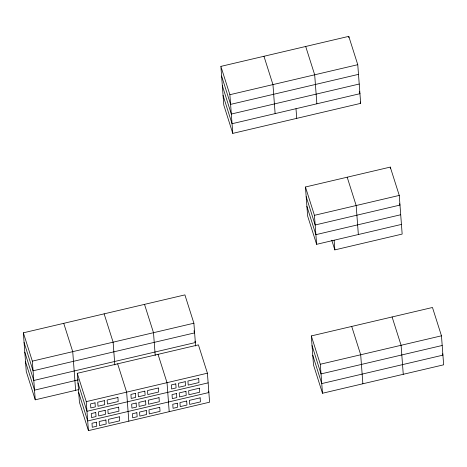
<?xml version="1.0" encoding="UTF-8"?>
<svg xmlns="http://www.w3.org/2000/svg" width="467" height="467" viewBox="0 0 467 467"><rect width="100%" height="100%" fill="white"/><g stroke="black" fill="none" stroke-linecap="round" stroke-linejoin="round"><path stroke-width="0.7" d="M220.879 66.384L348.773 36.362L357.763 64.691L360.67 103.359L232.776 133.381L223.786 105.057L220.879 66.384L229.869 94.708L232.776 133.381M229.869 94.708L357.763 64.691M358.493 74.358L230.593 104.38L221.603 76.051M359.216 84.025L231.323 114.047L222.333 85.724M401.433 224.417L316.62 244.329L307.63 216.005L305.447 186.998L390.266 167.093L399.256 195.416L402.163 234.084L334.845 249.886L331.774 240.213M316.62 244.329L314.437 215.322L399.256 195.416M400.709 214.75L315.89 234.662L306.901 206.338M78.468 389.665L35.247 399.81L26.257 371.487L23.35 332.813L184.903 294.893L193.893 323.217L195.609 346.006M35.247 399.81L32.34 361.137L193.893 323.217M77.259 373.308L198.422 344.868L207.412 373.191L209.595 402.192L88.426 430.638L79.437 402.309L77.259 373.308L86.249 401.632L88.426 430.638M78.45 379.829L34.523 390.143L25.533 361.82M311.314 335.925L432.477 307.484L441.467 335.808L443.65 364.815L322.481 393.255L313.497 364.931L311.314 335.925L320.304 364.248L322.481 393.255M86.249 401.632L207.412 373.191M208.142 382.858L86.973 411.299L77.983 382.975M320.304 364.248L441.467 335.808M442.196 345.475L321.027 373.915L312.044 345.592M399.542 203.7L399.98 205.083L315.167 224.989L306.177 196.665M359.286 91.62L359.946 93.692L232.046 123.714L223.057 95.391M442.483 353.764L442.92 355.142L321.757 383.588L312.767 355.264M360.232 101.975L360.67 103.359M392.093 316.965L401.083 345.288L403.26 374.295M305.692 46.478L314.682 74.802L316.865 103.802M347.185 177.203L356.169 205.527L358.352 234.533M351.704 326.445L360.693 354.768L362.871 383.775M263.96 56.274L272.95 84.597L275.127 113.604M305.447 186.998L314.437 215.322M193.963 330.811L194.622 332.883L33.064 370.804L24.08 342.48M194.908 341.167L195.346 342.55L33.793 380.471L24.804 352.147M208.428 391.148L208.866 392.525L87.703 420.965L78.713 392.642M144.519 304.373L153.503 332.697L155.219 355.486M158.033 354.348L167.023 382.671L169.206 411.672M104.129 313.853L113.119 342.177L114.829 364.966M117.649 363.828L126.639 392.152L128.816 421.152M63.74 323.333L72.729 351.657L75.636 390.33M23.35 332.813L32.34 361.137M390.266 167.093L390.365 168.47M348.773 36.362L348.878 37.745M334.121 240.219L334.845 249.886M295.996 108.7L296.726 118.373M95.017 402.852L90.528 403.908L90.831 407.936L95.321 406.88L95.017 402.852M104.439 400.639L97.708 402.221L98.012 406.249L104.742 404.667L104.439 400.639M117.906 397.481L107.136 400.009L107.433 404.037L118.204 401.509L117.906 397.481M135.407 393.372L130.918 394.428L131.221 398.456L135.71 397.399L135.407 393.372M144.828 391.159L138.098 392.741L138.401 396.769L145.132 395.187L144.828 391.159M158.29 388.001L147.519 390.529L147.823 394.557L158.593 392.029L158.29 388.001M175.796 383.892L171.307 384.948L171.611 388.976L176.094 387.919L175.796 383.892M185.218 381.679L178.487 383.261L178.791 387.289L185.522 385.707L185.218 381.679M198.679 378.521L187.909 381.049L188.213 385.077L198.983 382.549L198.679 378.521M95.741 412.519L91.258 413.575L91.561 417.603L96.044 416.546L95.741 412.519M105.168 410.306L98.438 411.888L98.741 415.916L105.472 414.34L105.168 410.306M118.63 407.148L107.859 409.676L108.163 413.704L118.933 411.176L118.63 407.148M136.13 403.039L131.641 404.095L131.945 408.123L136.434 407.066L136.13 403.039M145.558 400.826L138.822 402.408L139.125 406.436L145.862 404.854L145.558 400.826M159.019 397.668L148.249 400.196L148.553 404.224L159.323 401.696L159.019 397.668M176.52 393.558L172.031 394.615L172.335 398.643L176.824 397.586L176.52 393.558M185.942 391.346L179.211 392.928L179.515 396.956L186.245 395.374L185.942 391.346M199.409 388.188L188.639 390.716L188.942 394.743L199.713 392.216L199.409 388.188M96.471 422.191L91.981 423.242L92.285 427.27L96.774 426.219L96.471 422.191M105.892 419.979L99.162 421.555L99.465 425.583L106.196 424.007L105.892 419.979M119.359 416.815L108.589 419.343L108.887 423.371L119.657 420.843L119.359 416.815M136.86 412.711L132.371 413.762L132.675 417.79L137.164 416.739L136.86 412.711M146.282 410.499L139.551 412.075L139.855 416.103L146.585 414.527L146.282 410.499M159.743 407.335L148.973 409.863L149.277 413.89L160.047 411.363L159.743 407.335M177.25 403.225L172.761 404.282L173.064 408.31L177.548 407.259L177.25 403.225M186.672 401.019L179.941 402.595L180.244 406.623L186.975 405.047L186.672 401.019M200.133 397.855L189.363 400.382L189.666 404.41L200.436 401.883L200.133 397.855"/></g></svg>
